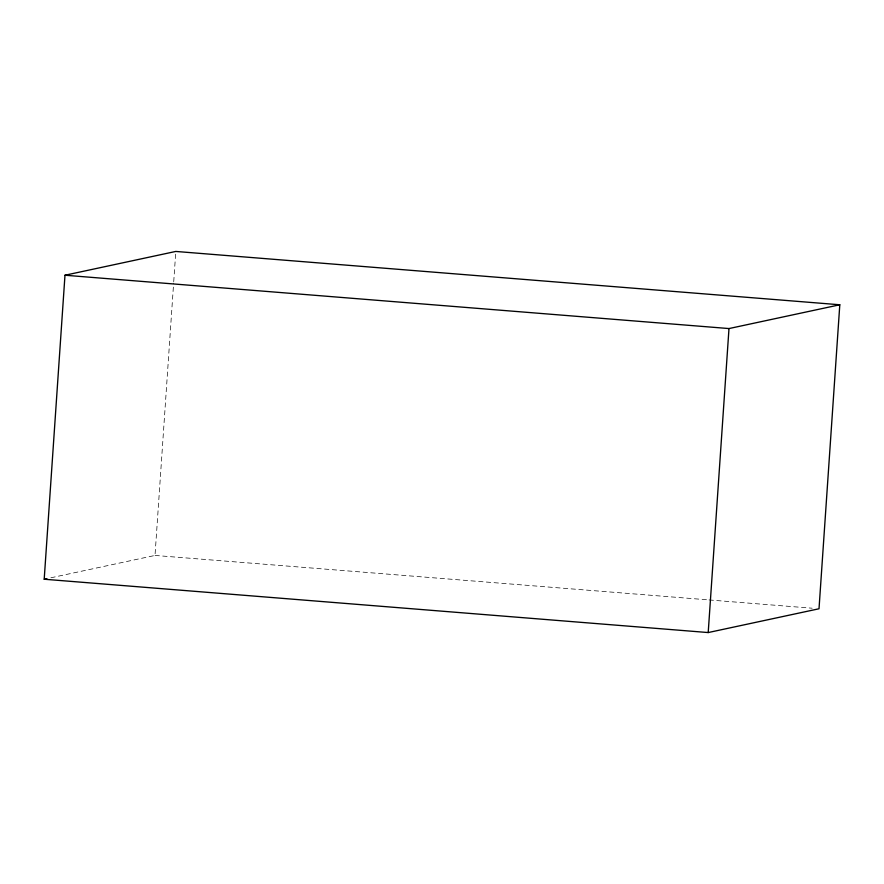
<?xml version="1.0" encoding="UTF-8"?>
<svg xmlns="http://www.w3.org/2000/svg" width="884" height="884" viewBox="0 0 884 884"><rect width="100%" height="100%" fill="white"/><g stroke="black" fill="none" stroke-linecap="round" stroke-linejoin="round"><path stroke-width="0.66" stroke-dasharray="4.42 3.31" d="M50.874 577.793L155.009 555.439L173.629 283.079M173.728 281.709L175.706 252.813M155.009 555.439L707.653 599.827M709.034 599.938L812.131 608.214"/><path stroke-width="1.33" d="M44.2 579.23L64.985 275.233L175.794 251.443L839.8 304.77L819.015 608.767L708.206 632.557L44.2 579.23L46.874 578.655M708.206 632.557L728.991 328.561L839.8 304.77M64.985 275.233L728.991 328.561"/></g></svg>
